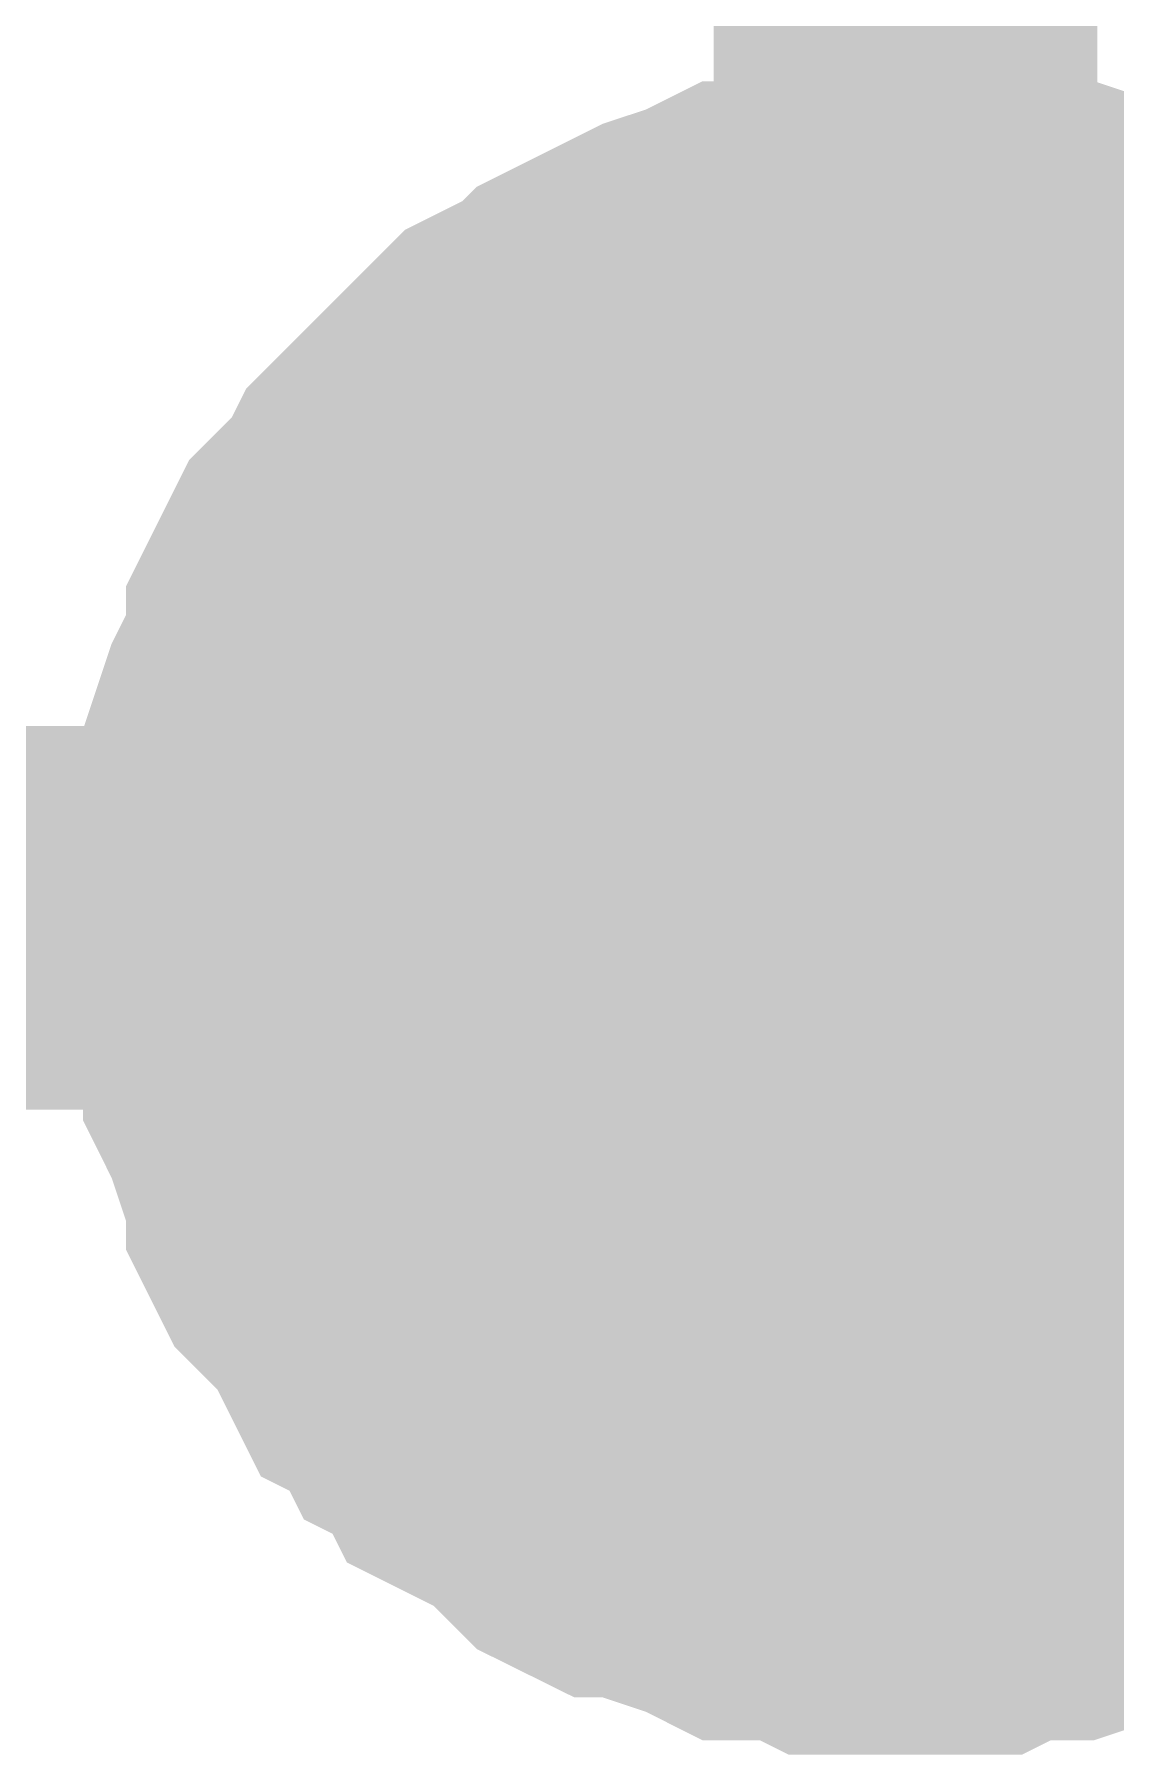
# Model space of a CAD drawing. Header units: inches. Extents: x 0 to 594, y 0 to 420.
# Drawn here: x 136.822 to 137.667, y 239.337 to 240.681 of the extents above; entities that cross this region are included whole.
import ezdxf

# ---------------------------------------------------------------- set-up
doc = ezdxf.new("R2010")
doc.units = ezdxf.units.IN
doc.layers.add('Sheet', color=255, linetype='Continuous')

msp = doc.modelspace()

# ---------------------------------------------------------------- linework, layer by layer
at = {"layer": 'Sheet'}
for points in [[(137.5025, 244.0892, 0.2997, 0.2997, 0), (137.5025, 239.9904, 0.2997, 0.2997, 0)], [(136.9985, 239.9904, 0.2997, 0.2997, 0), (136.9985, 240.0128, 0.2997, 0.2997, 0), (136.9985, 240.0464, 0.2997, 0.2997, 0), (137.0097, 240.0688, 0.2997, 0.2997, 0), (137.0097, 240.0912, 0.2997, 0.2997, 0), (137.0097, 240.1136, 0.2997, 0.2997, 0), (137.0209, 240.1472, 0.2997, 0.2997, 0), (137.0321, 240.1696, 0.2997, 0.2997, 0), (137.0433, 240.192, 0.2997, 0.2997, 0), (137.0433, 240.2144, 0.2997, 0.2997, 0), (137.0545, 240.2368, 0.2997, 0.2997, 0), (137.0657, 240.2592, 0.2997, 0.2997, 0), (137.0881, 240.2816, 0.2997, 0.2997, 0), (137.0993, 240.2928, 0.2997, 0.2997, 0), (137.1105, 240.3152, 0.2997, 0.2997, 0), (137.1329, 240.3376, 0.2997, 0.2997, 0), (137.1441, 240.3488, 0.2997, 0.2997, 0), (137.1665, 240.3712, 0.2997, 0.2997, 0), (137.1777, 240.3824, 0.2997, 0.2997, 0), (137.2001, 240.4048, 0.2997, 0.2997, 0), (137.2225, 240.416, 0.2997, 0.2997, 0), (137.2449, 240.4272, 0.2997, 0.2997, 0), (137.2561, 240.4384, 0.2997, 0.2997, 0), (137.2785, 240.4496, 0.2997, 0.2997, 0), (137.3009, 240.4608, 0.2997, 0.2997, 0), (137.3233, 240.472, 0.2997, 0.2997, 0), (137.3569, 240.4831, 0.2997, 0.2997, 0), (137.3793, 240.4943, 0.2997, 0.2997, 0), (137.4017, 240.4943, 0.2997, 0.2997, 0), (137.4241, 240.4943, 0.2997, 0.2997, 0), (137.4465, 240.5055, 0.2997, 0.2997, 0), (137.4801, 240.5055, 0.2997, 0.2997, 0), (137.5025, 240.5055, 0.2997, 0.2997, 0)], [(136.9985, 239.9904, 0.2997, 0.2997, 0), (136.9985, 240.0128, 0.2997, 0.2997, 0), (136.9985, 240.0464, 0.2997, 0.2997, 0), (137.0097, 240.0688, 0.2997, 0.2997, 0), (137.0097, 240.0912, 0.2997, 0.2997, 0), (137.0097, 240.1136, 0.2997, 0.2997, 0), (137.0209, 240.1472, 0.2997, 0.2997, 0), (137.0321, 240.1696, 0.2997, 0.2997, 0), (137.0433, 240.192, 0.2997, 0.2997, 0), (137.0433, 240.2144, 0.2997, 0.2997, 0), (137.0545, 240.2368, 0.2997, 0.2997, 0), (137.0657, 240.2592, 0.2997, 0.2997, 0), (137.0881, 240.2816, 0.2997, 0.2997, 0), (137.0993, 240.2928, 0.2997, 0.2997, 0), (137.1105, 240.3152, 0.2997, 0.2997, 0), (137.1329, 240.3376, 0.2997, 0.2997, 0), (137.1441, 240.3488, 0.2997, 0.2997, 0), (137.1665, 240.3712, 0.2997, 0.2997, 0), (137.1777, 240.3824, 0.2997, 0.2997, 0), (137.2001, 240.4048, 0.2997, 0.2997, 0), (137.2225, 240.416, 0.2997, 0.2997, 0), (137.2449, 240.4272, 0.2997, 0.2997, 0), (137.2561, 240.4384, 0.2997, 0.2997, 0), (137.2785, 240.4496, 0.2997, 0.2997, 0), (137.3009, 240.4608, 0.2997, 0.2997, 0), (137.3233, 240.472, 0.2997, 0.2997, 0), (137.3569, 240.4831, 0.2997, 0.2997, 0), (137.3793, 240.4943, 0.2997, 0.2997, 0), (137.4017, 240.4943, 0.2997, 0.2997, 0), (137.4241, 240.4943, 0.2997, 0.2997, 0), (137.4465, 240.5055, 0.2997, 0.2997, 0), (137.4801, 240.5055, 0.2997, 0.2997, 0), (137.5025, 240.5055, 0.2997, 0.2997, 0)], [(136.9985, 239.9904, 0.2997, 0.2997, 0), (136.9985, 240.0128, 0.2997, 0.2997, 0), (136.9985, 240.0464, 0.2997, 0.2997, 0), (137.0097, 240.0688, 0.2997, 0.2997, 0), (137.0097, 240.0912, 0.2997, 0.2997, 0), (137.0097, 240.1136, 0.2997, 0.2997, 0), (137.0209, 240.1472, 0.2997, 0.2997, 0), (137.0321, 240.1696, 0.2997, 0.2997, 0), (137.0433, 240.192, 0.2997, 0.2997, 0), (137.0433, 240.2144, 0.2997, 0.2997, 0), (137.0545, 240.2368, 0.2997, 0.2997, 0), (137.0657, 240.2592, 0.2997, 0.2997, 0), (137.0881, 240.2816, 0.2997, 0.2997, 0), (137.0993, 240.2928, 0.2997, 0.2997, 0), (137.1105, 240.3152, 0.2997, 0.2997, 0), (137.1329, 240.3376, 0.2997, 0.2997, 0), (137.1441, 240.3488, 0.2997, 0.2997, 0), (137.1665, 240.3712, 0.2997, 0.2997, 0), (137.1777, 240.3824, 0.2997, 0.2997, 0), (137.2001, 240.4048, 0.2997, 0.2997, 0), (137.2225, 240.416, 0.2997, 0.2997, 0), (137.2449, 240.4272, 0.2997, 0.2997, 0), (137.2561, 240.4384, 0.2997, 0.2997, 0), (137.2785, 240.4496, 0.2997, 0.2997, 0), (137.3009, 240.4608, 0.2997, 0.2997, 0), (137.3233, 240.472, 0.2997, 0.2997, 0), (137.3569, 240.4831, 0.2997, 0.2997, 0), (137.3793, 240.4943, 0.2997, 0.2997, 0), (137.4017, 240.4943, 0.2997, 0.2997, 0), (137.4241, 240.4943, 0.2997, 0.2997, 0), (137.4465, 240.5055, 0.2997, 0.2997, 0), (137.4801, 240.5055, 0.2997, 0.2997, 0), (137.5025, 240.5055, 0.2997, 0.2997, 0)], [(136.9985, 239.9904, 0.2997, 0.2997, 0), (136.9985, 240.0128, 0.2997, 0.2997, 0), (136.9985, 240.0464, 0.2997, 0.2997, 0), (137.0097, 240.0688, 0.2997, 0.2997, 0), (137.0097, 240.0912, 0.2997, 0.2997, 0), (137.0097, 240.1136, 0.2997, 0.2997, 0), (137.0209, 240.1472, 0.2997, 0.2997, 0), (137.0321, 240.1696, 0.2997, 0.2997, 0), (137.0433, 240.192, 0.2997, 0.2997, 0), (137.0433, 240.2144, 0.2997, 0.2997, 0), (137.0545, 240.2368, 0.2997, 0.2997, 0), (137.0657, 240.2592, 0.2997, 0.2997, 0), (137.0881, 240.2816, 0.2997, 0.2997, 0), (137.0993, 240.2928, 0.2997, 0.2997, 0), (137.1105, 240.3152, 0.2997, 0.2997, 0), (137.1329, 240.3376, 0.2997, 0.2997, 0), (137.1441, 240.3488, 0.2997, 0.2997, 0), (137.1665, 240.3712, 0.2997, 0.2997, 0), (137.1777, 240.3824, 0.2997, 0.2997, 0), (137.2001, 240.4048, 0.2997, 0.2997, 0), (137.2225, 240.416, 0.2997, 0.2997, 0), (137.2449, 240.4272, 0.2997, 0.2997, 0), (137.2561, 240.4384, 0.2997, 0.2997, 0), (137.2785, 240.4496, 0.2997, 0.2997, 0), (137.3009, 240.4608, 0.2997, 0.2997, 0), (137.3233, 240.472, 0.2997, 0.2997, 0), (137.3569, 240.4831, 0.2997, 0.2997, 0), (137.3793, 240.4943, 0.2997, 0.2997, 0), (137.4017, 240.4943, 0.2997, 0.2997, 0), (137.4241, 240.4943, 0.2997, 0.2997, 0), (137.4465, 240.5055, 0.2997, 0.2997, 0), (137.4801, 240.5055, 0.2997, 0.2997, 0), (137.5025, 240.5055, 0.2997, 0.2997, 0)], [(136.9985, 239.9904, 0.2997, 0.2997, 0), (136.9985, 240.0128, 0.2997, 0.2997, 0), (136.9985, 240.0464, 0.2997, 0.2997, 0), (137.0097, 240.0688, 0.2997, 0.2997, 0), (137.0097, 240.0912, 0.2997, 0.2997, 0), (137.0097, 240.1136, 0.2997, 0.2997, 0), (137.0209, 240.1472, 0.2997, 0.2997, 0), (137.0321, 240.1696, 0.2997, 0.2997, 0), (137.0433, 240.192, 0.2997, 0.2997, 0), (137.0433, 240.2144, 0.2997, 0.2997, 0), (137.0545, 240.2368, 0.2997, 0.2997, 0), (137.0657, 240.2592, 0.2997, 0.2997, 0), (137.0881, 240.2816, 0.2997, 0.2997, 0), (137.0993, 240.2928, 0.2997, 0.2997, 0), (137.1105, 240.3152, 0.2997, 0.2997, 0), (137.1329, 240.3376, 0.2997, 0.2997, 0), (137.1441, 240.3488, 0.2997, 0.2997, 0), (137.1665, 240.3712, 0.2997, 0.2997, 0), (137.1777, 240.3824, 0.2997, 0.2997, 0), (137.2001, 240.4048, 0.2997, 0.2997, 0), (137.2225, 240.416, 0.2997, 0.2997, 0), (137.2449, 240.4272, 0.2997, 0.2997, 0), (137.2561, 240.4384, 0.2997, 0.2997, 0), (137.2785, 240.4496, 0.2997, 0.2997, 0), (137.3009, 240.4608, 0.2997, 0.2997, 0), (137.3233, 240.472, 0.2997, 0.2997, 0), (137.3569, 240.4831, 0.2997, 0.2997, 0), (137.3793, 240.4943, 0.2997, 0.2997, 0), (137.4017, 240.4943, 0.2997, 0.2997, 0), (137.4241, 240.4943, 0.2997, 0.2997, 0), (137.4465, 240.5055, 0.2997, 0.2997, 0), (137.4801, 240.5055, 0.2997, 0.2997, 0), (137.5025, 240.5055, 0.2997, 0.2997, 0)], [(137.5025, 240.5055, 0.2997, 0.2997, 0), (137.5025, 240.5055, 0.2997, 0.2997, 0)], [(137.5025, 240.5055, 0.2997, 0.2997, 0), (137.5249, 240.5055, 0.2997, 0.2997, 0), (137.5585, 240.5055, 0.2997, 0.2997, 0), (137.5809, 240.4943, 0.2997, 0.2997, 0), (137.6033, 240.4943, 0.2997, 0.2997, 0), (137.6257, 240.4943, 0.2997, 0.2997, 0), (137.6593, 240.4831, 0.2997, 0.2997, 0), (137.6817, 240.472, 0.2997, 0.2997, 0), (137.7041, 240.4608, 0.2997, 0.2997, 0), (137.7265, 240.4496, 0.2997, 0.2997, 0), (137.7489, 240.4384, 0.2997, 0.2997, 0), (137.7713, 240.4272, 0.2997, 0.2997, 0), (137.7937, 240.416, 0.2997, 0.2997, 0), (137.8049, 240.4048, 0.2997, 0.2997, 0), (137.8273, 240.3824, 0.2997, 0.2997, 0)], [(137.5025, 240.5055, 0.2997, 0.2997, 0), (137.5025, 240.5055, 0.2997, 0.2997, 0)], [(137.5025, 240.5055, 0.2997, 0.2997, 0), (137.5249, 240.5055, 0.2997, 0.2997, 0), (137.5585, 240.5055, 0.2997, 0.2997, 0), (137.5809, 240.4943, 0.2997, 0.2997, 0), (137.6033, 240.4943, 0.2997, 0.2997, 0), (137.6257, 240.4943, 0.2997, 0.2997, 0), (137.6593, 240.4831, 0.2997, 0.2997, 0), (137.6817, 240.472, 0.2997, 0.2997, 0), (137.7041, 240.4608, 0.2997, 0.2997, 0), (137.7265, 240.4496, 0.2997, 0.2997, 0), (137.7489, 240.4384, 0.2997, 0.2997, 0), (137.7713, 240.4272, 0.2997, 0.2997, 0), (137.7937, 240.416, 0.2997, 0.2997, 0), (137.8049, 240.4048, 0.2997, 0.2997, 0), (137.8273, 240.3824, 0.2997, 0.2997, 0)], [(137.5025, 240.5055, 0.2997, 0.2997, 0), (137.5025, 240.5055, 0.2997, 0.2997, 0)], [(137.5025, 240.5055, 0.2997, 0.2997, 0), (137.5249, 240.5055, 0.2997, 0.2997, 0), (137.5585, 240.5055, 0.2997, 0.2997, 0), (137.5809, 240.4943, 0.2997, 0.2997, 0), (137.6033, 240.4943, 0.2997, 0.2997, 0), (137.6257, 240.4943, 0.2997, 0.2997, 0), (137.6593, 240.4831, 0.2997, 0.2997, 0), (137.6817, 240.472, 0.2997, 0.2997, 0), (137.7041, 240.4608, 0.2997, 0.2997, 0), (137.7265, 240.4496, 0.2997, 0.2997, 0), (137.7489, 240.4384, 0.2997, 0.2997, 0), (137.7713, 240.4272, 0.2997, 0.2997, 0), (137.7937, 240.416, 0.2997, 0.2997, 0), (137.8049, 240.4048, 0.2997, 0.2997, 0), (137.8273, 240.3824, 0.2997, 0.2997, 0)], [(137.5025, 240.5055, 0.2997, 0.2997, 0), (137.5025, 240.5055, 0.2997, 0.2997, 0)], [(137.5025, 240.5055, 0.2997, 0.2997, 0), (137.5249, 240.5055, 0.2997, 0.2997, 0), (137.5585, 240.5055, 0.2997, 0.2997, 0), (137.5809, 240.4943, 0.2997, 0.2997, 0), (137.6033, 240.4943, 0.2997, 0.2997, 0), (137.6257, 240.4943, 0.2997, 0.2997, 0), (137.6593, 240.4831, 0.2997, 0.2997, 0), (137.6817, 240.472, 0.2997, 0.2997, 0), (137.7041, 240.4608, 0.2997, 0.2997, 0), (137.7265, 240.4496, 0.2997, 0.2997, 0), (137.7489, 240.4384, 0.2997, 0.2997, 0), (137.7713, 240.4272, 0.2997, 0.2997, 0), (137.7937, 240.416, 0.2997, 0.2997, 0), (137.8049, 240.4048, 0.2997, 0.2997, 0), (137.8273, 240.3824, 0.2997, 0.2997, 0)], [(137.5025, 240.5055, 0.2997, 0.2997, 0), (137.5025, 240.5055, 0.2997, 0.2997, 0)], [(137.5025, 240.5055, 0.2997, 0.2997, 0), (137.5249, 240.5055, 0.2997, 0.2997, 0), (137.5585, 240.5055, 0.2997, 0.2997, 0), (137.5809, 240.4943, 0.2997, 0.2997, 0), (137.6033, 240.4943, 0.2997, 0.2997, 0), (137.6257, 240.4943, 0.2997, 0.2997, 0), (137.6593, 240.4831, 0.2997, 0.2997, 0), (137.6817, 240.472, 0.2997, 0.2997, 0), (137.7041, 240.4608, 0.2997, 0.2997, 0), (137.7265, 240.4496, 0.2997, 0.2997, 0), (137.7489, 240.4384, 0.2997, 0.2997, 0), (137.7713, 240.4272, 0.2997, 0.2997, 0), (137.7937, 240.416, 0.2997, 0.2997, 0), (137.8049, 240.4048, 0.2997, 0.2997, 0), (137.8273, 240.3824, 0.2997, 0.2997, 0)], [(136.9985, 239.9904, 0.0991, 0.0991, 0), (136.9985, 240.0128, 0.0991, 0.0991, 0), (136.9985, 240.0464, 0.0991, 0.0991, 0), (137.0097, 240.0688, 0.0991, 0.0991, 0), (137.0097, 240.0912, 0.0991, 0.0991, 0), (137.0097, 240.1136, 0.0991, 0.0991, 0), (137.0209, 240.1472, 0.0991, 0.0991, 0), (137.0321, 240.1696, 0.0991, 0.0991, 0), (137.0433, 240.192, 0.0991, 0.0991, 0), (137.0433, 240.2144, 0.0991, 0.0991, 0), (137.0545, 240.2368, 0.0991, 0.0991, 0), (137.0657, 240.2592, 0.0991, 0.0991, 0), (137.0881, 240.2816, 0.0991, 0.0991, 0), (137.0993, 240.2928, 0.0991, 0.0991, 0), (137.1105, 240.3152, 0.0991, 0.0991, 0), (137.1329, 240.3376, 0.0991, 0.0991, 0), (137.1441, 240.3488, 0.0991, 0.0991, 0), (137.1665, 240.3712, 0.0991, 0.0991, 0), (137.1777, 240.3824, 0.0991, 0.0991, 0), (137.2001, 240.4048, 0.0991, 0.0991, 0), (137.2225, 240.416, 0.0991, 0.0991, 0), (137.2449, 240.4272, 0.0991, 0.0991, 0), (137.2561, 240.4384, 0.0991, 0.0991, 0), (137.2785, 240.4496, 0.0991, 0.0991, 0), (137.3009, 240.4608, 0.0991, 0.0991, 0), (137.3233, 240.472, 0.0991, 0.0991, 0), (137.3569, 240.4831, 0.0991, 0.0991, 0), (137.3793, 240.4943, 0.0991, 0.0991, 0), (137.4017, 240.4943, 0.0991, 0.0991, 0), (137.4241, 240.4943, 0.0991, 0.0991, 0), (137.4465, 240.5055, 0.0991, 0.0991, 0), (137.4801, 240.5055, 0.0991, 0.0991, 0), (137.5025, 240.5055, 0.0991, 0.0991, 0)], [(136.9985, 239.9904, 0.0991, 0.0991, 0), (136.9985, 240.0128, 0.0991, 0.0991, 0), (136.9985, 240.0464, 0.0991, 0.0991, 0), (137.0097, 240.0688, 0.0991, 0.0991, 0), (137.0097, 240.0912, 0.0991, 0.0991, 0), (137.0097, 240.1136, 0.0991, 0.0991, 0), (137.0209, 240.1472, 0.0991, 0.0991, 0), (137.0321, 240.1696, 0.0991, 0.0991, 0), (137.0433, 240.192, 0.0991, 0.0991, 0), (137.0433, 240.2144, 0.0991, 0.0991, 0), (137.0545, 240.2368, 0.0991, 0.0991, 0), (137.0657, 240.2592, 0.0991, 0.0991, 0), (137.0881, 240.2816, 0.0991, 0.0991, 0), (137.0993, 240.2928, 0.0991, 0.0991, 0), (137.1105, 240.3152, 0.0991, 0.0991, 0), (137.1329, 240.3376, 0.0991, 0.0991, 0), (137.1441, 240.3488, 0.0991, 0.0991, 0), (137.1665, 240.3712, 0.0991, 0.0991, 0), (137.1777, 240.3824, 0.0991, 0.0991, 0), (137.2001, 240.4048, 0.0991, 0.0991, 0), (137.2225, 240.416, 0.0991, 0.0991, 0), (137.2449, 240.4272, 0.0991, 0.0991, 0), (137.2561, 240.4384, 0.0991, 0.0991, 0), (137.2785, 240.4496, 0.0991, 0.0991, 0), (137.3009, 240.4608, 0.0991, 0.0991, 0), (137.3233, 240.472, 0.0991, 0.0991, 0), (137.3569, 240.4831, 0.0991, 0.0991, 0), (137.3793, 240.4943, 0.0991, 0.0991, 0), (137.4017, 240.4943, 0.0991, 0.0991, 0), (137.4241, 240.4943, 0.0991, 0.0991, 0), (137.4465, 240.5055, 0.0991, 0.0991, 0), (137.4801, 240.5055, 0.0991, 0.0991, 0), (137.5025, 240.5055, 0.0991, 0.0991, 0)], [(136.9985, 239.9904, 0.0991, 0.0991, 0), (136.9985, 240.0128, 0.0991, 0.0991, 0), (136.9985, 240.0464, 0.0991, 0.0991, 0), (137.0097, 240.0688, 0.0991, 0.0991, 0), (137.0097, 240.0912, 0.0991, 0.0991, 0), (137.0097, 240.1136, 0.0991, 0.0991, 0), (137.0209, 240.1472, 0.0991, 0.0991, 0), (137.0321, 240.1696, 0.0991, 0.0991, 0), (137.0433, 240.192, 0.0991, 0.0991, 0), (137.0433, 240.2144, 0.0991, 0.0991, 0), (137.0545, 240.2368, 0.0991, 0.0991, 0), (137.0657, 240.2592, 0.0991, 0.0991, 0), (137.0881, 240.2816, 0.0991, 0.0991, 0), (137.0993, 240.2928, 0.0991, 0.0991, 0), (137.1105, 240.3152, 0.0991, 0.0991, 0), (137.1329, 240.3376, 0.0991, 0.0991, 0), (137.1441, 240.3488, 0.0991, 0.0991, 0), (137.1665, 240.3712, 0.0991, 0.0991, 0), (137.1777, 240.3824, 0.0991, 0.0991, 0), (137.2001, 240.4048, 0.0991, 0.0991, 0), (137.2225, 240.416, 0.0991, 0.0991, 0), (137.2449, 240.4272, 0.0991, 0.0991, 0), (137.2561, 240.4384, 0.0991, 0.0991, 0), (137.2785, 240.4496, 0.0991, 0.0991, 0), (137.3009, 240.4608, 0.0991, 0.0991, 0), (137.3233, 240.472, 0.0991, 0.0991, 0), (137.3569, 240.4831, 0.0991, 0.0991, 0), (137.3793, 240.4943, 0.0991, 0.0991, 0), (137.4017, 240.4943, 0.0991, 0.0991, 0), (137.4241, 240.4943, 0.0991, 0.0991, 0), (137.4465, 240.5055, 0.0991, 0.0991, 0), (137.4801, 240.5055, 0.0991, 0.0991, 0), (137.5025, 240.5055, 0.0991, 0.0991, 0)], [(136.9985, 239.9904, 0.0991, 0.0991, 0), (136.9985, 240.0128, 0.0991, 0.0991, 0), (136.9985, 240.0464, 0.0991, 0.0991, 0), (137.0097, 240.0688, 0.0991, 0.0991, 0), (137.0097, 240.0912, 0.0991, 0.0991, 0), (137.0097, 240.1136, 0.0991, 0.0991, 0), (137.0209, 240.1472, 0.0991, 0.0991, 0), (137.0321, 240.1696, 0.0991, 0.0991, 0), (137.0433, 240.192, 0.0991, 0.0991, 0), (137.0433, 240.2144, 0.0991, 0.0991, 0), (137.0545, 240.2368, 0.0991, 0.0991, 0), (137.0657, 240.2592, 0.0991, 0.0991, 0), (137.0881, 240.2816, 0.0991, 0.0991, 0), (137.0993, 240.2928, 0.0991, 0.0991, 0), (137.1105, 240.3152, 0.0991, 0.0991, 0), (137.1329, 240.3376, 0.0991, 0.0991, 0), (137.1441, 240.3488, 0.0991, 0.0991, 0), (137.1665, 240.3712, 0.0991, 0.0991, 0), (137.1777, 240.3824, 0.0991, 0.0991, 0), (137.2001, 240.4048, 0.0991, 0.0991, 0), (137.2225, 240.416, 0.0991, 0.0991, 0), (137.2449, 240.4272, 0.0991, 0.0991, 0), (137.2561, 240.4384, 0.0991, 0.0991, 0), (137.2785, 240.4496, 0.0991, 0.0991, 0), (137.3009, 240.4608, 0.0991, 0.0991, 0), (137.3233, 240.472, 0.0991, 0.0991, 0), (137.3569, 240.4831, 0.0991, 0.0991, 0), (137.3793, 240.4943, 0.0991, 0.0991, 0), (137.4017, 240.4943, 0.0991, 0.0991, 0), (137.4241, 240.4943, 0.0991, 0.0991, 0), (137.4465, 240.5055, 0.0991, 0.0991, 0), (137.4801, 240.5055, 0.0991, 0.0991, 0), (137.5025, 240.5055, 0.0991, 0.0991, 0)], [(136.9985, 239.9904, 0.0991, 0.0991, 0), (136.9985, 240.0128, 0.0991, 0.0991, 0), (136.9985, 240.0464, 0.0991, 0.0991, 0), (137.0097, 240.0688, 0.0991, 0.0991, 0), (137.0097, 240.0912, 0.0991, 0.0991, 0), (137.0097, 240.1136, 0.0991, 0.0991, 0), (137.0209, 240.1472, 0.0991, 0.0991, 0), (137.0321, 240.1696, 0.0991, 0.0991, 0), (137.0433, 240.192, 0.0991, 0.0991, 0), (137.0433, 240.2144, 0.0991, 0.0991, 0), (137.0545, 240.2368, 0.0991, 0.0991, 0), (137.0657, 240.2592, 0.0991, 0.0991, 0), (137.0881, 240.2816, 0.0991, 0.0991, 0), (137.0993, 240.2928, 0.0991, 0.0991, 0), (137.1105, 240.3152, 0.0991, 0.0991, 0), (137.1329, 240.3376, 0.0991, 0.0991, 0), (137.1441, 240.3488, 0.0991, 0.0991, 0), (137.1665, 240.3712, 0.0991, 0.0991, 0), (137.1777, 240.3824, 0.0991, 0.0991, 0), (137.2001, 240.4048, 0.0991, 0.0991, 0), (137.2225, 240.416, 0.0991, 0.0991, 0), (137.2449, 240.4272, 0.0991, 0.0991, 0), (137.2561, 240.4384, 0.0991, 0.0991, 0), (137.2785, 240.4496, 0.0991, 0.0991, 0), (137.3009, 240.4608, 0.0991, 0.0991, 0), (137.3233, 240.472, 0.0991, 0.0991, 0), (137.3569, 240.4831, 0.0991, 0.0991, 0), (137.3793, 240.4943, 0.0991, 0.0991, 0), (137.4017, 240.4943, 0.0991, 0.0991, 0), (137.4241, 240.4943, 0.0991, 0.0991, 0), (137.4465, 240.5055, 0.0991, 0.0991, 0), (137.4801, 240.5055, 0.0991, 0.0991, 0), (137.5025, 240.5055, 0.0991, 0.0991, 0)], [(137.5025, 240.5055, 0.0991, 0.0991, 0), (137.5025, 240.5055, 0.0991, 0.0991, 0)], [(137.5025, 240.5055, 0.0991, 0.0991, 0), (137.5249, 240.5055, 0.0991, 0.0991, 0), (137.5585, 240.5055, 0.0991, 0.0991, 0), (137.5809, 240.4943, 0.0991, 0.0991, 0), (137.6033, 240.4943, 0.0991, 0.0991, 0), (137.6257, 240.4943, 0.0991, 0.0991, 0), (137.6593, 240.4831, 0.0991, 0.0991, 0), (137.6817, 240.472, 0.0991, 0.0991, 0), (137.7041, 240.4608, 0.0991, 0.0991, 0), (137.7265, 240.4496, 0.0991, 0.0991, 0)], [(137.5025, 240.5055, 0.0991, 0.0991, 0), (137.5025, 240.5055, 0.0991, 0.0991, 0)], [(137.5025, 240.5055, 0.0991, 0.0991, 0), (137.5249, 240.5055, 0.0991, 0.0991, 0), (137.5585, 240.5055, 0.0991, 0.0991, 0), (137.5809, 240.4943, 0.0991, 0.0991, 0), (137.6033, 240.4943, 0.0991, 0.0991, 0), (137.6257, 240.4943, 0.0991, 0.0991, 0), (137.6593, 240.4831, 0.0991, 0.0991, 0), (137.6817, 240.472, 0.0991, 0.0991, 0), (137.7041, 240.4608, 0.0991, 0.0991, 0), (137.7265, 240.4496, 0.0991, 0.0991, 0)], [(137.5025, 240.5055, 0.0991, 0.0991, 0), (137.5025, 240.5055, 0.0991, 0.0991, 0)], [(137.5025, 240.5055, 0.0991, 0.0991, 0), (137.5249, 240.5055, 0.0991, 0.0991, 0), (137.5585, 240.5055, 0.0991, 0.0991, 0), (137.5809, 240.4943, 0.0991, 0.0991, 0), (137.6033, 240.4943, 0.0991, 0.0991, 0), (137.6257, 240.4943, 0.0991, 0.0991, 0), (137.6593, 240.4831, 0.0991, 0.0991, 0), (137.6817, 240.472, 0.0991, 0.0991, 0), (137.7041, 240.4608, 0.0991, 0.0991, 0), (137.7265, 240.4496, 0.0991, 0.0991, 0)], [(137.5025, 240.5055, 0.0991, 0.0991, 0), (137.5025, 240.5055, 0.0991, 0.0991, 0)], [(137.5025, 240.5055, 0.0991, 0.0991, 0), (137.5249, 240.5055, 0.0991, 0.0991, 0), (137.5585, 240.5055, 0.0991, 0.0991, 0), (137.5809, 240.4943, 0.0991, 0.0991, 0), (137.6033, 240.4943, 0.0991, 0.0991, 0), (137.6257, 240.4943, 0.0991, 0.0991, 0), (137.6593, 240.4831, 0.0991, 0.0991, 0), (137.6817, 240.472, 0.0991, 0.0991, 0), (137.7041, 240.4608, 0.0991, 0.0991, 0), (137.7265, 240.4496, 0.0991, 0.0991, 0)], [(137.5025, 240.5055, 0.0991, 0.0991, 0), (137.5025, 240.5055, 0.0991, 0.0991, 0)], [(137.5025, 240.5055, 0.0991, 0.0991, 0), (137.5249, 240.5055, 0.0991, 0.0991, 0), (137.5585, 240.5055, 0.0991, 0.0991, 0), (137.5809, 240.4943, 0.0991, 0.0991, 0), (137.6033, 240.4943, 0.0991, 0.0991, 0), (137.6257, 240.4943, 0.0991, 0.0991, 0), (137.6593, 240.4831, 0.0991, 0.0991, 0), (137.6817, 240.472, 0.0991, 0.0991, 0), (137.7041, 240.4608, 0.0991, 0.0991, 0), (137.7265, 240.4496, 0.0991, 0.0991, 0)], [(147.5033, 239.9904, 0.2997, 0.2997, 0), (137.5025, 239.9904, 0.2997, 0.2997, 0), (110.0087, 239.9904, 0.2997, 0.2997, 0)], [(137.5025, 239.4865, 0.2997, 0.2997, 0), (137.4801, 239.4865, 0.2997, 0.2997, 0), (137.4465, 239.4865, 0.2997, 0.2997, 0), (137.4241, 239.4977, 0.2997, 0.2997, 0), (137.4017, 239.4977, 0.2997, 0.2997, 0), (137.3793, 239.4977, 0.2997, 0.2997, 0), (137.3569, 239.5089, 0.2997, 0.2997, 0), (137.3233, 239.5201, 0.2997, 0.2997, 0), (137.3009, 239.5313, 0.2997, 0.2997, 0), (137.2785, 239.5313, 0.2997, 0.2997, 0), (137.2561, 239.5424, 0.2997, 0.2997, 0), (137.2449, 239.5536, 0.2997, 0.2997, 0), (137.2225, 239.576, 0.2997, 0.2997, 0), (137.2001, 239.5872, 0.2997, 0.2997, 0), (137.1777, 239.5984, 0.2997, 0.2997, 0), (137.1665, 239.6208, 0.2997, 0.2997, 0), (137.1441, 239.632, 0.2997, 0.2997, 0), (137.1329, 239.6544, 0.2997, 0.2997, 0), (137.1105, 239.6656, 0.2997, 0.2997, 0), (137.0993, 239.688, 0.2997, 0.2997, 0), (137.0881, 239.7104, 0.2997, 0.2997, 0), (137.0657, 239.7328, 0.2997, 0.2997, 0), (137.0545, 239.744, 0.2997, 0.2997, 0), (137.0433, 239.7664, 0.2997, 0.2997, 0), (137.0433, 239.7888, 0.2997, 0.2997, 0), (137.0321, 239.8112, 0.2997, 0.2997, 0), (137.0209, 239.8448, 0.2997, 0.2997, 0), (137.0097, 239.8672, 0.2997, 0.2997, 0), (137.0097, 239.8896, 0.2997, 0.2997, 0), (137.0097, 239.912, 0.2997, 0.2997, 0), (136.9985, 239.9344, 0.2997, 0.2997, 0), (136.9985, 239.968, 0.2997, 0.2997, 0), (136.9985, 239.9904, 0.2997, 0.2997, 0)], [(136.9985, 239.9904, 0.2997, 0.2997, 0), (136.9985, 239.9904, 0.2997, 0.2997, 0)], [(137.5025, 239.4865, 0.2997, 0.2997, 0), (137.4801, 239.4865, 0.2997, 0.2997, 0), (137.4465, 239.4865, 0.2997, 0.2997, 0), (137.4241, 239.4977, 0.2997, 0.2997, 0), (137.4017, 239.4977, 0.2997, 0.2997, 0), (137.3793, 239.4977, 0.2997, 0.2997, 0), (137.3569, 239.5089, 0.2997, 0.2997, 0), (137.3233, 239.5201, 0.2997, 0.2997, 0), (137.3009, 239.5313, 0.2997, 0.2997, 0), (137.2785, 239.5313, 0.2997, 0.2997, 0), (137.2561, 239.5424, 0.2997, 0.2997, 0), (137.2449, 239.5536, 0.2997, 0.2997, 0), (137.2225, 239.576, 0.2997, 0.2997, 0), (137.2001, 239.5872, 0.2997, 0.2997, 0), (137.1777, 239.5984, 0.2997, 0.2997, 0), (137.1665, 239.6208, 0.2997, 0.2997, 0), (137.1441, 239.632, 0.2997, 0.2997, 0), (137.1329, 239.6544, 0.2997, 0.2997, 0), (137.1105, 239.6656, 0.2997, 0.2997, 0), (137.0993, 239.688, 0.2997, 0.2997, 0), (137.0881, 239.7104, 0.2997, 0.2997, 0), (137.0657, 239.7328, 0.2997, 0.2997, 0), (137.0545, 239.744, 0.2997, 0.2997, 0), (137.0433, 239.7664, 0.2997, 0.2997, 0), (137.0433, 239.7888, 0.2997, 0.2997, 0), (137.0321, 239.8112, 0.2997, 0.2997, 0), (137.0209, 239.8448, 0.2997, 0.2997, 0), (137.0097, 239.8672, 0.2997, 0.2997, 0), (137.0097, 239.8896, 0.2997, 0.2997, 0), (137.0097, 239.912, 0.2997, 0.2997, 0), (136.9985, 239.9344, 0.2997, 0.2997, 0), (136.9985, 239.968, 0.2997, 0.2997, 0), (136.9985, 239.9904, 0.2997, 0.2997, 0)], [(136.9985, 239.9904, 0.2997, 0.2997, 0), (136.9985, 239.9904, 0.2997, 0.2997, 0)], [(137.5025, 239.4865, 0.2997, 0.2997, 0), (137.4801, 239.4865, 0.2997, 0.2997, 0), (137.4465, 239.4865, 0.2997, 0.2997, 0), (137.4241, 239.4977, 0.2997, 0.2997, 0), (137.4017, 239.4977, 0.2997, 0.2997, 0), (137.3793, 239.4977, 0.2997, 0.2997, 0), (137.3569, 239.5089, 0.2997, 0.2997, 0), (137.3233, 239.5201, 0.2997, 0.2997, 0), (137.3009, 239.5313, 0.2997, 0.2997, 0), (137.2785, 239.5313, 0.2997, 0.2997, 0), (137.2561, 239.5424, 0.2997, 0.2997, 0), (137.2449, 239.5536, 0.2997, 0.2997, 0), (137.2225, 239.576, 0.2997, 0.2997, 0), (137.2001, 239.5872, 0.2997, 0.2997, 0), (137.1777, 239.5984, 0.2997, 0.2997, 0), (137.1665, 239.6208, 0.2997, 0.2997, 0), (137.1441, 239.632, 0.2997, 0.2997, 0), (137.1329, 239.6544, 0.2997, 0.2997, 0), (137.1105, 239.6656, 0.2997, 0.2997, 0), (137.0993, 239.688, 0.2997, 0.2997, 0), (137.0881, 239.7104, 0.2997, 0.2997, 0), (137.0657, 239.7328, 0.2997, 0.2997, 0), (137.0545, 239.744, 0.2997, 0.2997, 0), (137.0433, 239.7664, 0.2997, 0.2997, 0), (137.0433, 239.7888, 0.2997, 0.2997, 0), (137.0321, 239.8112, 0.2997, 0.2997, 0), (137.0209, 239.8448, 0.2997, 0.2997, 0), (137.0097, 239.8672, 0.2997, 0.2997, 0), (137.0097, 239.8896, 0.2997, 0.2997, 0), (137.0097, 239.912, 0.2997, 0.2997, 0), (136.9985, 239.9344, 0.2997, 0.2997, 0), (136.9985, 239.968, 0.2997, 0.2997, 0), (136.9985, 239.9904, 0.2997, 0.2997, 0)], [(136.9985, 239.9904, 0.2997, 0.2997, 0), (136.9985, 239.9904, 0.2997, 0.2997, 0)], [(137.5025, 239.4865, 0.2997, 0.2997, 0), (137.4801, 239.4865, 0.2997, 0.2997, 0), (137.4465, 239.4865, 0.2997, 0.2997, 0), (137.4241, 239.4977, 0.2997, 0.2997, 0), (137.4017, 239.4977, 0.2997, 0.2997, 0), (137.3793, 239.4977, 0.2997, 0.2997, 0), (137.3569, 239.5089, 0.2997, 0.2997, 0), (137.3233, 239.5201, 0.2997, 0.2997, 0), (137.3009, 239.5313, 0.2997, 0.2997, 0), (137.2785, 239.5313, 0.2997, 0.2997, 0), (137.2561, 239.5424, 0.2997, 0.2997, 0), (137.2449, 239.5536, 0.2997, 0.2997, 0), (137.2225, 239.576, 0.2997, 0.2997, 0), (137.2001, 239.5872, 0.2997, 0.2997, 0), (137.1777, 239.5984, 0.2997, 0.2997, 0), (137.1665, 239.6208, 0.2997, 0.2997, 0), (137.1441, 239.632, 0.2997, 0.2997, 0), (137.1329, 239.6544, 0.2997, 0.2997, 0), (137.1105, 239.6656, 0.2997, 0.2997, 0), (137.0993, 239.688, 0.2997, 0.2997, 0), (137.0881, 239.7104, 0.2997, 0.2997, 0), (137.0657, 239.7328, 0.2997, 0.2997, 0), (137.0545, 239.744, 0.2997, 0.2997, 0), (137.0433, 239.7664, 0.2997, 0.2997, 0), (137.0433, 239.7888, 0.2997, 0.2997, 0), (137.0321, 239.8112, 0.2997, 0.2997, 0), (137.0209, 239.8448, 0.2997, 0.2997, 0), (137.0097, 239.8672, 0.2997, 0.2997, 0), (137.0097, 239.8896, 0.2997, 0.2997, 0), (137.0097, 239.912, 0.2997, 0.2997, 0), (136.9985, 239.9344, 0.2997, 0.2997, 0), (136.9985, 239.968, 0.2997, 0.2997, 0), (136.9985, 239.9904, 0.2997, 0.2997, 0)], [(136.9985, 239.9904, 0.2997, 0.2997, 0), (136.9985, 239.9904, 0.2997, 0.2997, 0)], [(137.5025, 239.4865, 0.2997, 0.2997, 0), (137.4801, 239.4865, 0.2997, 0.2997, 0), (137.4465, 239.4865, 0.2997, 0.2997, 0), (137.4241, 239.4977, 0.2997, 0.2997, 0), (137.4017, 239.4977, 0.2997, 0.2997, 0), (137.3793, 239.4977, 0.2997, 0.2997, 0), (137.3569, 239.5089, 0.2997, 0.2997, 0), (137.3233, 239.5201, 0.2997, 0.2997, 0), (137.3009, 239.5313, 0.2997, 0.2997, 0), (137.2785, 239.5313, 0.2997, 0.2997, 0), (137.2561, 239.5424, 0.2997, 0.2997, 0), (137.2449, 239.5536, 0.2997, 0.2997, 0), (137.2225, 239.576, 0.2997, 0.2997, 0), (137.2001, 239.5872, 0.2997, 0.2997, 0), (137.1777, 239.5984, 0.2997, 0.2997, 0), (137.1665, 239.6208, 0.2997, 0.2997, 0), (137.1441, 239.632, 0.2997, 0.2997, 0), (137.1329, 239.6544, 0.2997, 0.2997, 0), (137.1105, 239.6656, 0.2997, 0.2997, 0), (137.0993, 239.688, 0.2997, 0.2997, 0), (137.0881, 239.7104, 0.2997, 0.2997, 0), (137.0657, 239.7328, 0.2997, 0.2997, 0), (137.0545, 239.744, 0.2997, 0.2997, 0), (137.0433, 239.7664, 0.2997, 0.2997, 0), (137.0433, 239.7888, 0.2997, 0.2997, 0), (137.0321, 239.8112, 0.2997, 0.2997, 0), (137.0209, 239.8448, 0.2997, 0.2997, 0), (137.0097, 239.8672, 0.2997, 0.2997, 0), (137.0097, 239.8896, 0.2997, 0.2997, 0), (137.0097, 239.912, 0.2997, 0.2997, 0), (136.9985, 239.9344, 0.2997, 0.2997, 0), (136.9985, 239.968, 0.2997, 0.2997, 0), (136.9985, 239.9904, 0.2997, 0.2997, 0)], [(136.9985, 239.9904, 0.2997, 0.2997, 0), (136.9985, 239.9904, 0.2997, 0.2997, 0)], [(137.5025, 239.4865, 0.0991, 0.0991, 0), (137.4801, 239.4865, 0.0991, 0.0991, 0), (137.4465, 239.4865, 0.0991, 0.0991, 0), (137.4241, 239.4977, 0.0991, 0.0991, 0), (137.4017, 239.4977, 0.0991, 0.0991, 0), (137.3793, 239.4977, 0.0991, 0.0991, 0), (137.3569, 239.5089, 0.0991, 0.0991, 0), (137.3233, 239.5201, 0.0991, 0.0991, 0), (137.3009, 239.5313, 0.0991, 0.0991, 0), (137.2785, 239.5313, 0.0991, 0.0991, 0), (137.2561, 239.5424, 0.0991, 0.0991, 0), (137.2449, 239.5536, 0.0991, 0.0991, 0), (137.2225, 239.576, 0.0991, 0.0991, 0), (137.2001, 239.5872, 0.0991, 0.0991, 0), (137.1777, 239.5984, 0.0991, 0.0991, 0), (137.1665, 239.6208, 0.0991, 0.0991, 0), (137.1441, 239.632, 0.0991, 0.0991, 0), (137.1329, 239.6544, 0.0991, 0.0991, 0), (137.1105, 239.6656, 0.0991, 0.0991, 0), (137.0993, 239.688, 0.0991, 0.0991, 0), (137.0881, 239.7104, 0.0991, 0.0991, 0), (137.0657, 239.7328, 0.0991, 0.0991, 0), (137.0545, 239.744, 0.0991, 0.0991, 0), (137.0433, 239.7664, 0.0991, 0.0991, 0), (137.0433, 239.7888, 0.0991, 0.0991, 0), (137.0321, 239.8112, 0.0991, 0.0991, 0), (137.0209, 239.8448, 0.0991, 0.0991, 0), (137.0097, 239.8672, 0.0991, 0.0991, 0), (137.0097, 239.8896, 0.0991, 0.0991, 0), (137.0097, 239.912, 0.0991, 0.0991, 0), (136.9985, 239.9344, 0.0991, 0.0991, 0), (136.9985, 239.968, 0.0991, 0.0991, 0), (136.9985, 239.9904, 0.0991, 0.0991, 0)], [(136.9985, 239.9904, 0.0991, 0.0991, 0), (136.9985, 239.9904, 0.0991, 0.0991, 0)], [(137.5025, 239.4865, 0.0991, 0.0991, 0), (137.4801, 239.4865, 0.0991, 0.0991, 0), (137.4465, 239.4865, 0.0991, 0.0991, 0), (137.4241, 239.4977, 0.0991, 0.0991, 0), (137.4017, 239.4977, 0.0991, 0.0991, 0), (137.3793, 239.4977, 0.0991, 0.0991, 0), (137.3569, 239.5089, 0.0991, 0.0991, 0), (137.3233, 239.5201, 0.0991, 0.0991, 0), (137.3009, 239.5313, 0.0991, 0.0991, 0), (137.2785, 239.5313, 0.0991, 0.0991, 0), (137.2561, 239.5424, 0.0991, 0.0991, 0), (137.2449, 239.5536, 0.0991, 0.0991, 0), (137.2225, 239.576, 0.0991, 0.0991, 0), (137.2001, 239.5872, 0.0991, 0.0991, 0), (137.1777, 239.5984, 0.0991, 0.0991, 0), (137.1665, 239.6208, 0.0991, 0.0991, 0), (137.1441, 239.632, 0.0991, 0.0991, 0), (137.1329, 239.6544, 0.0991, 0.0991, 0), (137.1105, 239.6656, 0.0991, 0.0991, 0), (137.0993, 239.688, 0.0991, 0.0991, 0), (137.0881, 239.7104, 0.0991, 0.0991, 0), (137.0657, 239.7328, 0.0991, 0.0991, 0), (137.0545, 239.744, 0.0991, 0.0991, 0), (137.0433, 239.7664, 0.0991, 0.0991, 0), (137.0433, 239.7888, 0.0991, 0.0991, 0), (137.0321, 239.8112, 0.0991, 0.0991, 0), (137.0209, 239.8448, 0.0991, 0.0991, 0), (137.0097, 239.8672, 0.0991, 0.0991, 0), (137.0097, 239.8896, 0.0991, 0.0991, 0), (137.0097, 239.912, 0.0991, 0.0991, 0), (136.9985, 239.9344, 0.0991, 0.0991, 0), (136.9985, 239.968, 0.0991, 0.0991, 0), (136.9985, 239.9904, 0.0991, 0.0991, 0)], [(136.9985, 239.9904, 0.0991, 0.0991, 0), (136.9985, 239.9904, 0.0991, 0.0991, 0)], [(137.5025, 239.4865, 0.0991, 0.0991, 0), (137.4801, 239.4865, 0.0991, 0.0991, 0), (137.4465, 239.4865, 0.0991, 0.0991, 0), (137.4241, 239.4977, 0.0991, 0.0991, 0), (137.4017, 239.4977, 0.0991, 0.0991, 0), (137.3793, 239.4977, 0.0991, 0.0991, 0), (137.3569, 239.5089, 0.0991, 0.0991, 0), (137.3233, 239.5201, 0.0991, 0.0991, 0), (137.3009, 239.5313, 0.0991, 0.0991, 0), (137.2785, 239.5313, 0.0991, 0.0991, 0), (137.2561, 239.5424, 0.0991, 0.0991, 0), (137.2449, 239.5536, 0.0991, 0.0991, 0), (137.2225, 239.576, 0.0991, 0.0991, 0), (137.2001, 239.5872, 0.0991, 0.0991, 0), (137.1777, 239.5984, 0.0991, 0.0991, 0), (137.1665, 239.6208, 0.0991, 0.0991, 0), (137.1441, 239.632, 0.0991, 0.0991, 0), (137.1329, 239.6544, 0.0991, 0.0991, 0), (137.1105, 239.6656, 0.0991, 0.0991, 0), (137.0993, 239.688, 0.0991, 0.0991, 0), (137.0881, 239.7104, 0.0991, 0.0991, 0), (137.0657, 239.7328, 0.0991, 0.0991, 0), (137.0545, 239.744, 0.0991, 0.0991, 0), (137.0433, 239.7664, 0.0991, 0.0991, 0), (137.0433, 239.7888, 0.0991, 0.0991, 0), (137.0321, 239.8112, 0.0991, 0.0991, 0), (137.0209, 239.8448, 0.0991, 0.0991, 0), (137.0097, 239.8672, 0.0991, 0.0991, 0), (137.0097, 239.8896, 0.0991, 0.0991, 0), (137.0097, 239.912, 0.0991, 0.0991, 0), (136.9985, 239.9344, 0.0991, 0.0991, 0), (136.9985, 239.968, 0.0991, 0.0991, 0), (136.9985, 239.9904, 0.0991, 0.0991, 0)], [(136.9985, 239.9904, 0.0991, 0.0991, 0), (136.9985, 239.9904, 0.0991, 0.0991, 0)], [(137.5025, 239.4865, 0.0991, 0.0991, 0), (137.4801, 239.4865, 0.0991, 0.0991, 0), (137.4465, 239.4865, 0.0991, 0.0991, 0), (137.4241, 239.4977, 0.0991, 0.0991, 0), (137.4017, 239.4977, 0.0991, 0.0991, 0), (137.3793, 239.4977, 0.0991, 0.0991, 0), (137.3569, 239.5089, 0.0991, 0.0991, 0), (137.3233, 239.5201, 0.0991, 0.0991, 0), (137.3009, 239.5313, 0.0991, 0.0991, 0), (137.2785, 239.5313, 0.0991, 0.0991, 0), (137.2561, 239.5424, 0.0991, 0.0991, 0), (137.2449, 239.5536, 0.0991, 0.0991, 0), (137.2225, 239.576, 0.0991, 0.0991, 0), (137.2001, 239.5872, 0.0991, 0.0991, 0), (137.1777, 239.5984, 0.0991, 0.0991, 0), (137.1665, 239.6208, 0.0991, 0.0991, 0), (137.1441, 239.632, 0.0991, 0.0991, 0), (137.1329, 239.6544, 0.0991, 0.0991, 0), (137.1105, 239.6656, 0.0991, 0.0991, 0), (137.0993, 239.688, 0.0991, 0.0991, 0), (137.0881, 239.7104, 0.0991, 0.0991, 0), (137.0657, 239.7328, 0.0991, 0.0991, 0), (137.0545, 239.744, 0.0991, 0.0991, 0), (137.0433, 239.7664, 0.0991, 0.0991, 0), (137.0433, 239.7888, 0.0991, 0.0991, 0), (137.0321, 239.8112, 0.0991, 0.0991, 0), (137.0209, 239.8448, 0.0991, 0.0991, 0), (137.0097, 239.8672, 0.0991, 0.0991, 0), (137.0097, 239.8896, 0.0991, 0.0991, 0), (137.0097, 239.912, 0.0991, 0.0991, 0), (136.9985, 239.9344, 0.0991, 0.0991, 0), (136.9985, 239.968, 0.0991, 0.0991, 0), (136.9985, 239.9904, 0.0991, 0.0991, 0)], [(136.9985, 239.9904, 0.0991, 0.0991, 0), (136.9985, 239.9904, 0.0991, 0.0991, 0)], [(137.5025, 239.4865, 0.0991, 0.0991, 0), (137.4801, 239.4865, 0.0991, 0.0991, 0), (137.4465, 239.4865, 0.0991, 0.0991, 0), (137.4241, 239.4977, 0.0991, 0.0991, 0), (137.4017, 239.4977, 0.0991, 0.0991, 0), (137.3793, 239.4977, 0.0991, 0.0991, 0), (137.3569, 239.5089, 0.0991, 0.0991, 0), (137.3233, 239.5201, 0.0991, 0.0991, 0), (137.3009, 239.5313, 0.0991, 0.0991, 0), (137.2785, 239.5313, 0.0991, 0.0991, 0), (137.2561, 239.5424, 0.0991, 0.0991, 0), (137.2449, 239.5536, 0.0991, 0.0991, 0), (137.2225, 239.576, 0.0991, 0.0991, 0), (137.2001, 239.5872, 0.0991, 0.0991, 0), (137.1777, 239.5984, 0.0991, 0.0991, 0), (137.1665, 239.6208, 0.0991, 0.0991, 0), (137.1441, 239.632, 0.0991, 0.0991, 0), (137.1329, 239.6544, 0.0991, 0.0991, 0), (137.1105, 239.6656, 0.0991, 0.0991, 0), (137.0993, 239.688, 0.0991, 0.0991, 0), (137.0881, 239.7104, 0.0991, 0.0991, 0), (137.0657, 239.7328, 0.0991, 0.0991, 0), (137.0545, 239.744, 0.0991, 0.0991, 0), (137.0433, 239.7664, 0.0991, 0.0991, 0), (137.0433, 239.7888, 0.0991, 0.0991, 0), (137.0321, 239.8112, 0.0991, 0.0991, 0), (137.0209, 239.8448, 0.0991, 0.0991, 0), (137.0097, 239.8672, 0.0991, 0.0991, 0), (137.0097, 239.8896, 0.0991, 0.0991, 0), (137.0097, 239.912, 0.0991, 0.0991, 0), (136.9985, 239.9344, 0.0991, 0.0991, 0), (136.9985, 239.968, 0.0991, 0.0991, 0), (136.9985, 239.9904, 0.0991, 0.0991, 0)], [(136.9985, 239.9904, 0.0991, 0.0991, 0), (136.9985, 239.9904, 0.0991, 0.0991, 0)], [(137.8273, 239.5984, 0.2997, 0.2997, 0), (137.8049, 239.5872, 0.2997, 0.2997, 0), (137.7937, 239.576, 0.2997, 0.2997, 0), (137.7713, 239.5536, 0.2997, 0.2997, 0), (137.7489, 239.5424, 0.2997, 0.2997, 0), (137.7265, 239.5313, 0.2997, 0.2997, 0), (137.7041, 239.5313, 0.2997, 0.2997, 0), (137.6817, 239.5201, 0.2997, 0.2997, 0), (137.6593, 239.5089, 0.2997, 0.2997, 0), (137.6257, 239.4977, 0.2997, 0.2997, 0), (137.6033, 239.4977, 0.2997, 0.2997, 0), (137.5809, 239.4977, 0.2997, 0.2997, 0), (137.5585, 239.4865, 0.2997, 0.2997, 0), (137.5249, 239.4865, 0.2997, 0.2997, 0), (137.5025, 239.4865, 0.2997, 0.2997, 0)], [(137.8273, 239.5984, 0.2997, 0.2997, 0), (137.8049, 239.5872, 0.2997, 0.2997, 0), (137.7937, 239.576, 0.2997, 0.2997, 0), (137.7713, 239.5536, 0.2997, 0.2997, 0), (137.7489, 239.5424, 0.2997, 0.2997, 0), (137.7265, 239.5313, 0.2997, 0.2997, 0), (137.7041, 239.5313, 0.2997, 0.2997, 0), (137.6817, 239.5201, 0.2997, 0.2997, 0), (137.6593, 239.5089, 0.2997, 0.2997, 0), (137.6257, 239.4977, 0.2997, 0.2997, 0), (137.6033, 239.4977, 0.2997, 0.2997, 0), (137.5809, 239.4977, 0.2997, 0.2997, 0), (137.5585, 239.4865, 0.2997, 0.2997, 0), (137.5249, 239.4865, 0.2997, 0.2997, 0), (137.5025, 239.4865, 0.2997, 0.2997, 0)], [(137.8273, 239.5984, 0.2997, 0.2997, 0), (137.8049, 239.5872, 0.2997, 0.2997, 0), (137.7937, 239.576, 0.2997, 0.2997, 0), (137.7713, 239.5536, 0.2997, 0.2997, 0), (137.7489, 239.5424, 0.2997, 0.2997, 0), (137.7265, 239.5313, 0.2997, 0.2997, 0), (137.7041, 239.5313, 0.2997, 0.2997, 0), (137.6817, 239.5201, 0.2997, 0.2997, 0), (137.6593, 239.5089, 0.2997, 0.2997, 0), (137.6257, 239.4977, 0.2997, 0.2997, 0), (137.6033, 239.4977, 0.2997, 0.2997, 0), (137.5809, 239.4977, 0.2997, 0.2997, 0), (137.5585, 239.4865, 0.2997, 0.2997, 0), (137.5249, 239.4865, 0.2997, 0.2997, 0), (137.5025, 239.4865, 0.2997, 0.2997, 0)], [(137.8273, 239.5984, 0.2997, 0.2997, 0), (137.8049, 239.5872, 0.2997, 0.2997, 0), (137.7937, 239.576, 0.2997, 0.2997, 0), (137.7713, 239.5536, 0.2997, 0.2997, 0), (137.7489, 239.5424, 0.2997, 0.2997, 0), (137.7265, 239.5313, 0.2997, 0.2997, 0), (137.7041, 239.5313, 0.2997, 0.2997, 0), (137.6817, 239.5201, 0.2997, 0.2997, 0), (137.6593, 239.5089, 0.2997, 0.2997, 0), (137.6257, 239.4977, 0.2997, 0.2997, 0), (137.6033, 239.4977, 0.2997, 0.2997, 0), (137.5809, 239.4977, 0.2997, 0.2997, 0), (137.5585, 239.4865, 0.2997, 0.2997, 0), (137.5249, 239.4865, 0.2997, 0.2997, 0), (137.5025, 239.4865, 0.2997, 0.2997, 0)], [(137.8273, 239.5984, 0.2997, 0.2997, 0), (137.8049, 239.5872, 0.2997, 0.2997, 0), (137.7937, 239.576, 0.2997, 0.2997, 0), (137.7713, 239.5536, 0.2997, 0.2997, 0), (137.7489, 239.5424, 0.2997, 0.2997, 0), (137.7265, 239.5313, 0.2997, 0.2997, 0), (137.7041, 239.5313, 0.2997, 0.2997, 0), (137.6817, 239.5201, 0.2997, 0.2997, 0), (137.6593, 239.5089, 0.2997, 0.2997, 0), (137.6257, 239.4977, 0.2997, 0.2997, 0), (137.6033, 239.4977, 0.2997, 0.2997, 0), (137.5809, 239.4977, 0.2997, 0.2997, 0), (137.5585, 239.4865, 0.2997, 0.2997, 0), (137.5249, 239.4865, 0.2997, 0.2997, 0), (137.5025, 239.4865, 0.2997, 0.2997, 0)], [(137.7265, 239.5313, 0.0991, 0.0991, 0), (137.7041, 239.5313, 0.0991, 0.0991, 0), (137.6817, 239.5201, 0.0991, 0.0991, 0), (137.6593, 239.5089, 0.0991, 0.0991, 0), (137.6257, 239.4977, 0.0991, 0.0991, 0), (137.6033, 239.4977, 0.0991, 0.0991, 0), (137.5809, 239.4977, 0.0991, 0.0991, 0), (137.5585, 239.4865, 0.0991, 0.0991, 0), (137.5249, 239.4865, 0.0991, 0.0991, 0), (137.5025, 239.4865, 0.0991, 0.0991, 0)], [(137.7265, 239.5313, 0.0991, 0.0991, 0), (137.7041, 239.5313, 0.0991, 0.0991, 0), (137.6817, 239.5201, 0.0991, 0.0991, 0), (137.6593, 239.5089, 0.0991, 0.0991, 0), (137.6257, 239.4977, 0.0991, 0.0991, 0), (137.6033, 239.4977, 0.0991, 0.0991, 0), (137.5809, 239.4977, 0.0991, 0.0991, 0), (137.5585, 239.4865, 0.0991, 0.0991, 0), (137.5249, 239.4865, 0.0991, 0.0991, 0), (137.5025, 239.4865, 0.0991, 0.0991, 0)], [(137.7265, 239.5313, 0.0991, 0.0991, 0), (137.7041, 239.5313, 0.0991, 0.0991, 0), (137.6817, 239.5201, 0.0991, 0.0991, 0), (137.6593, 239.5089, 0.0991, 0.0991, 0), (137.6257, 239.4977, 0.0991, 0.0991, 0), (137.6033, 239.4977, 0.0991, 0.0991, 0), (137.5809, 239.4977, 0.0991, 0.0991, 0), (137.5585, 239.4865, 0.0991, 0.0991, 0), (137.5249, 239.4865, 0.0991, 0.0991, 0), (137.5025, 239.4865, 0.0991, 0.0991, 0)], [(137.7265, 239.5313, 0.0991, 0.0991, 0), (137.7041, 239.5313, 0.0991, 0.0991, 0), (137.6817, 239.5201, 0.0991, 0.0991, 0), (137.6593, 239.5089, 0.0991, 0.0991, 0), (137.6257, 239.4977, 0.0991, 0.0991, 0), (137.6033, 239.4977, 0.0991, 0.0991, 0), (137.5809, 239.4977, 0.0991, 0.0991, 0), (137.5585, 239.4865, 0.0991, 0.0991, 0), (137.5249, 239.4865, 0.0991, 0.0991, 0), (137.5025, 239.4865, 0.0991, 0.0991, 0)], [(137.7265, 239.5313, 0.0991, 0.0991, 0), (137.7041, 239.5313, 0.0991, 0.0991, 0), (137.6817, 239.5201, 0.0991, 0.0991, 0), (137.6593, 239.5089, 0.0991, 0.0991, 0), (137.6257, 239.4977, 0.0991, 0.0991, 0), (137.6033, 239.4977, 0.0991, 0.0991, 0), (137.5809, 239.4977, 0.0991, 0.0991, 0), (137.5585, 239.4865, 0.0991, 0.0991, 0), (137.5249, 239.4865, 0.0991, 0.0991, 0), (137.5025, 239.4865, 0.0991, 0.0991, 0)]]:
    msp.add_lwpolyline(points, format="xyseb", dxfattribs=at)
msp.add_lwpolyline([(137.246, 240, 0.508, 0.508, 1), (137.754, 240, 0.508, 0.508, 1)], format="xyseb", close=True, dxfattribs=at)

doc.saveas('drawing.dxf')
